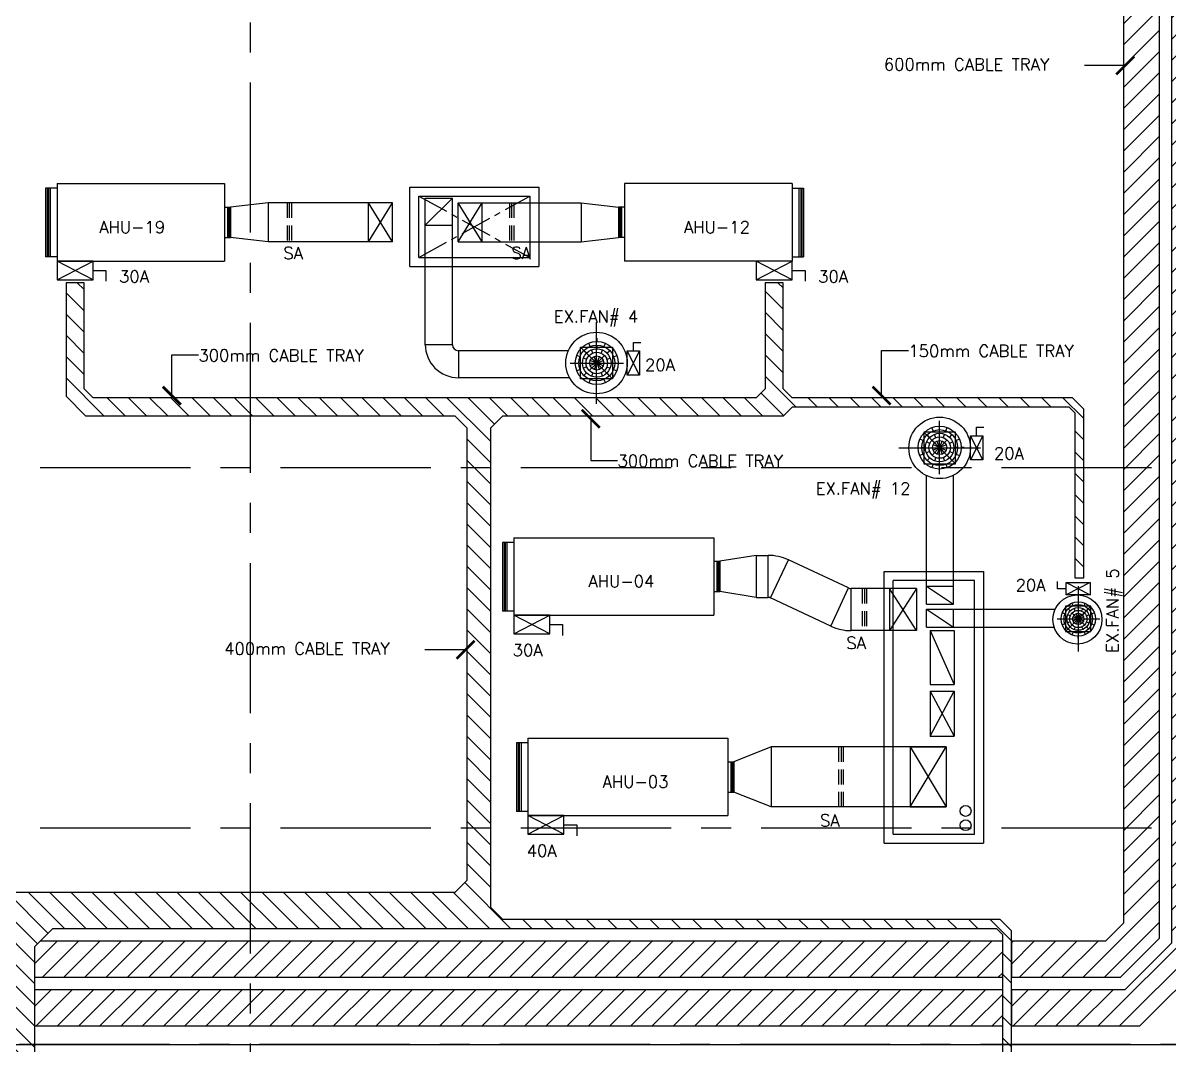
# Model space of a CAD drawing. Extents: x 88800.1 to 88879.5, y 39808.6 to 39887.1.
# Drawn here: x 88839.98 to 88859.06, y 39843.04 to 39860.06 of the extents above; entities that cross this region are included whole.
import ezdxf
from ezdxf.enums import TextEntityAlignment as Align

# ---------------------------------------------------------------- set-up
doc = ezdxf.new("R2010")
doc.units = 0
doc.header["$MEASUREMENT"] = 0
for name, pattern in [('CENTER2', [1.125, 0.75, -0.125, 0.125, -0.125]), ('CENTERX2', [4, 2.5, -0.5, 0.5, -0.5]), ('HIDDEN', [0.375, 0.25, -0.125])]:
    doc.linetypes.add(name, pattern=pattern)
doc.layers.get('0').update_dxf_attribs({"color": 9, "linetype": 'CONTINUOUS'})
for name, color, linetype in [('AX', 9, 'CONTINUOUS'), ('AXES', 11, 'CENTERX2'), ('DOOR-NO', 11, 'CONTINUOUS'), ('DUCT', 11, 'CONTINUOUS'), ('E-HATCH', 11, 'CONTINUOUS'), ('E-SOCKETS', 4, 'CONTINUOUS'), ('E-TRAY', 2, 'CONTINUOUS'), ('EJ', 11, 'CONTINUOUS'), ('EXDUCT', 11, 'CONTINUOUS'), ('RM-NAME', 2, 'CONTINUOUS'), ('ROOF', 9, 'CONTINUOUS'), ('SAD', 11, 'CONTINUOUS'), ('WALL', 9, 'CONTINUOUS')]:
    doc.layers.add(name, color=color, linetype=linetype)
doc.styles.add('ROMANS', font='ROMANS.shx')
doc.dimstyles.new('STANDARD in', dxfattribs={"dimtxt": 0.24, "dimasz": 0.1, "dimexe": 0.07, "dimexo": 0.07, "dimgap": 0.05, "dimtad": 1, "dimdec": 3, "dimzin": 0, "dimdsep": 46, "dimtxsty": 'ROMANS', "dimblk": 'ARCHTICK', "dimcen": 0.05, "dimdle": 0.05, "dimclrd": 4, "dimclre": 4, "dimclrt": 2, "dimadec": 0, "dimazin": 0, "dimtfac": 1, "dimtdec": 3, "dimtmove": 2, "dimatfit": 3, "dimldrblk": 'ARCHTICK', "dimfxl": 0, "dimtolj": 1, "dimtzin": 0, "dimarcsym": 0})

msp = doc.modelspace()

# ---------------------------------------------------------------- hatches: boundary and pattern name
at = {"layer": 'DOOR-NO'}
h = msp.add_hatch(dxfattribs=at)
h.set_pattern_fill('ANSI37', color=11, scale=100, angle=180, style=0)
h.set_pattern_definition([(315, (88848.932949, 40016.157676), (-0.0088388347, -0.0088388348), []), (225, (88848.932949, 40016.157676), (-0.0088388347, 0.0088388348), [])])
h.paths.add_polyline_path([(88843.388, 39856.485), (88843.438, 39856.485), (88843.438, 39856.991), (88843.388, 39856.991)])
h = msp.add_hatch(dxfattribs=at)
h.set_pattern_fill('ANSI37', color=11, scale=100, angle=180, style=0)
h.set_pattern_definition([(225, (88844.401008, 40016.157676), (0.0088388347, -0.0088388348), []), (315, (88844.401008, 40016.157676), (0.0088388347, 0.0088388348), [])])
h.paths.add_polyline_path([(88849.946, 39856.991), (88849.896, 39856.991), (88849.896, 39856.485), (88849.946, 39856.485)])
h = msp.add_hatch(dxfattribs=at)
h.set_pattern_fill('ANSI37', color=11, scale=100, angle=180, style=0)
h.set_pattern_definition([(315, (88857.075656, 40010.263634), (-0.0088388347, -0.0088388348), []), (225, (88857.075656, 40010.263634), (-0.0088388347, 0.0088388348), [])])
h.paths.add_polyline_path([(88851.531, 39850.591), (88851.581, 39850.591), (88851.581, 39851.097), (88851.531, 39851.097)])
h = msp.add_hatch(dxfattribs=at)
h.set_pattern_fill('ANSI37', color=11, scale=100, angle=180, style=0)
h.set_pattern_definition([(315, (88857.31016, 40006.925382), (-0.0088388347, -0.0088388348), []), (225, (88857.31016, 40006.925382), (-0.0088388347, 0.0088388348), [])])
h.paths.add_polyline_path([(88851.765, 39847.253), (88851.815, 39847.253), (88851.815, 39847.759), (88851.765, 39847.759)])
at = {"layer": 'E-HATCH', "linetype": 'Continuous'}
h = msp.add_hatch(dxfattribs=at)
h.set_pattern_fill('ANSI31', color=256, scale=2, style=0)
h.paths.add_polyline_path([(88856.435, 39844.171), (88858.251, 39844.171), (88858.903, 39844.822), (88858.903, 39863.236), (88858.251, 39863.887), (88845.657, 39863.887), (88845.657, 39863.287), (88858.003, 39863.287), (88858.303, 39862.987), (88858.303, 39845.071), (88858.003, 39844.771), (88856.435, 39844.771)])
h = msp.add_hatch(dxfattribs=at)
h.set_pattern_fill('ANSI31', color=256, scale=2, style=0)
h.paths.add_polyline_path([(88856.435, 39843.36), (88858.572, 39843.36), (88859.703, 39844.491), (88859.703, 39847.563), (88860.003, 39847.863), (88868.24, 39847.863), (88868.24, 39848.463), (88860.003, 39848.463), (88859.703, 39848.763), (88859.703, 39862.987), (88860.003, 39863.287), (88864.581, 39863.287), (88864.581, 39863.887), (88859.754, 39863.887), (88859.103, 39863.236), (88859.103, 39844.739), (88858.323, 39843.96), (88856.435, 39843.96)])
h = msp.add_hatch(dxfattribs=at)
h.set_pattern_fill('ANSI31', color=256, scale=2, angle=90, style=0)
h.paths.add_polyline_path([(88856.435, 39844.943), (88856.248, 39845.131), (88847.97, 39845.131), (88847.77, 39845.331), (88847.77, 39853.319), (88847.97, 39853.519), (88852.639, 39853.519), (88852.789, 39853.669), (88857.389, 39853.669), (88857.489, 39853.569), (88857.489, 39850.821), (88857.639, 39850.821), (88857.639, 39853.631), (88857.451, 39853.819), (88852.786, 39853.819), (88852.636, 39853.969), (88852.636, 39855.734), (88852.336, 39855.734), (88852.336, 39853.969), (88852.186, 39853.819), (88841.148, 39853.819), (88840.998, 39853.969), (88840.998, 39855.734), (88840.698, 39855.734), (88840.698, 39853.845), (88841.024, 39853.519), (88847.17, 39853.519), (88847.37, 39853.319), (88847.37, 39845.781), (88847.17, 39845.581), (88821.283, 39845.581), (88821.133, 39845.731), (88821.133, 39859.294), (88820.657, 39859.77), (88818.802, 39859.77), (88818.802, 39859.47), (88820.533, 39859.47), (88820.833, 39859.17), (88820.833, 39852.181), (88820.683, 39852.031), (88820.454, 39852.031), (88820.454, 39851.731), (88820.683, 39851.731), (88820.833, 39851.581), (88820.833, 39845.731), (88820.683, 39845.581), (88809.096, 39845.581), (88809.096, 39844.981), (88839.481, 39844.981), (88839.781, 39844.681), (88839.781, 39824.369), (88840.215, 39823.935), (88847.071, 39823.935), (88847.071, 39824.335), (88846.006, 39824.335), (88845.856, 39824.485), (88845.856, 39825.133), (88845.556, 39825.133), (88845.556, 39824.485), (88845.406, 39824.335), (88843.091, 39824.335), (88842.941, 39824.485), (88842.941, 39825.116), (88842.641, 39825.116), (88842.641, 39824.485), (88842.491, 39824.335), (88840.381, 39824.335), (88840.181, 39824.535), (88840.181, 39830.691), (88840.331, 39830.841), (88842.061, 39830.841), (88842.061, 39831.141), (88840.331, 39831.141), (88840.181, 39831.291), (88840.181, 39844.681), (88840.481, 39844.981), (88856.185, 39844.981), (88856.285, 39844.881), (88856.285, 39838.862), (88856.473, 39838.674), (88859.766, 39838.674), (88859.866, 39838.574), (88859.866, 39834.966), (88859.766, 39834.866), (88856.745, 39834.866), (88856.745, 39834.716), (88859.828, 39834.716), (88860.016, 39834.904), (88860.016, 39838.637), (88859.828, 39838.824), (88856.535, 39838.824), (88856.435, 39838.924)])
h = msp.add_hatch(dxfattribs=at)
h.set_pattern_fill('ANSI31', color=256, scale=2, style=0)
h.paths.add_polyline_path([(88840.27, 39844.771), (88840.181, 39844.681), (88840.181, 39844.171), (88843.77, 39844.171), (88843.77, 39844.771)])
h.paths.add_polyline_path([(88843.77, 39844.771), (88843.77, 39844.171), (88856.285, 39844.171), (88856.285, 39844.771)])
h = msp.add_hatch(dxfattribs=at)
h.set_pattern_fill('ANSI31', color=256, scale=2, style=0)
h.paths.add_polyline_path([(88843.77, 39843.36), (88843.77, 39843.96), (88840.181, 39843.96), (88840.181, 39843.36)])
h.paths.add_polyline_path([(88856.285, 39843.36), (88856.285, 39843.96), (88843.77, 39843.96), (88843.77, 39843.36)])

# ---------------------------------------------------------------- linework, layer by layer
at = {"layer": 'AX', "color": 3, "linetype": 'HIDDEN'}
for p, q in [((88844.38, 39857.063), (88844.38, 39856.413)), ((88844.414, 39857.063), (88844.414, 39856.413)), ((88844.454, 39857.063), (88844.454, 39856.413)), ((88848.078, 39857.063), (88848.078, 39856.413)), ((88848.112, 39857.063), (88848.112, 39856.413)), ((88848.152, 39857.063), (88848.152, 39856.413)), ((88853.949, 39850.642), (88853.949, 39849.942)), ((88853.989, 39850.642), (88853.989, 39849.942)), ((88854.023, 39850.642), (88854.023, 39849.942)), ((88853.559, 39848.006), (88853.559, 39847.006)), ((88853.599, 39848.006), (88853.599, 39847.006)), ((88853.633, 39848.006), (88853.633, 39847.006))]:
    msp.add_line(p, q, dxfattribs=at)
at = {"layer": 'AXES'}
for p, q in [((88843.77, 39808.567), (88843.77, 39886.38)), ((88878.77, 39852.652), (88800.871, 39852.652)), ((88878.77, 39846.652), (88800.871, 39846.652)), ((88878.42, 39843.052), (88801.221, 39843.052))]:
    msp.add_line(p, q, dxfattribs=at)
at = {"layer": 'DOOR-NO', "color": 3}
for p, q in [((88840.359, 39857.305), (88840.359, 39856.162)), ((88840.386, 39857.305), (88840.386, 39856.162)), ((88840.404, 39857.305), (88840.404, 39856.162)), ((88840.436, 39857.305), (88840.436, 39856.162)), ((88852.898, 39857.305), (88852.898, 39856.162)), ((88852.93, 39857.305), (88852.93, 39856.162)), ((88852.948, 39857.305), (88852.948, 39856.162)), ((88852.975, 39857.305), (88852.975, 39856.162)), ((88843.388, 39856.991), (88843.388, 39856.485)), ((88843.438, 39856.991), (88843.438, 39856.485)), ((88849.896, 39856.991), (88849.896, 39856.485)), ((88849.946, 39856.991), (88849.946, 39856.485)), ((88847.962, 39851.411), (88847.962, 39850.268)), ((88847.989, 39851.411), (88847.989, 39850.268)), ((88848.007, 39851.411), (88848.007, 39850.268)), ((88848.038, 39851.411), (88848.038, 39850.268)), ((88851.531, 39851.097), (88851.531, 39850.591)), ((88851.581, 39851.097), (88851.581, 39850.591)), ((88848.196, 39848.073), (88848.196, 39846.93)), ((88848.223, 39848.073), (88848.223, 39846.93)), ((88848.241, 39848.073), (88848.241, 39846.93)), ((88848.273, 39848.073), (88848.273, 39846.93)), ((88851.765, 39847.759), (88851.765, 39847.253)), ((88851.815, 39847.759), (88851.815, 39847.253))]:
    msp.add_line(p, q, dxfattribs=at)
at = {"layer": 'DOOR-NO', "color": 6}
for p, q in [((88840.548, 39857.383), (88840.548, 39856.093)), ((88852.786, 39857.383), (88852.786, 39856.093))]:
    msp.add_line(p, q, dxfattribs=at)
at = {"layer": 'DOOR-NO', "color": 11}
for p, q in [((88840.548, 39857.383), (88840.548, 39856.093)), ((88840.548, 39857.383), (88843.338, 39857.383)), ((88843.338, 39857.383), (88843.338, 39856.093)), ((88849.996, 39857.383), (88849.996, 39856.093)), ((88852.786, 39857.383), (88849.996, 39857.383)), ((88852.786, 39857.383), (88852.786, 39856.093)), ((88840.548, 39856.093), (88843.338, 39856.093)), ((88852.786, 39856.093), (88849.996, 39856.093)), ((88848.151, 39851.489), (88851.481, 39851.489)), ((88848.151, 39851.489), (88848.151, 39850.199)), ((88851.481, 39851.489), (88851.481, 39850.199)), ((88848.151, 39850.199), (88851.481, 39850.199)), ((88848.385, 39848.151), (88851.715, 39848.151)), ((88848.385, 39848.151), (88848.385, 39846.861)), ((88851.715, 39848.151), (88851.715, 39846.861)), ((88851.715, 39847.253), (88851.815, 39847.253)), ((88848.385, 39846.861), (88851.715, 39846.861))]:
    msp.add_line(p, q, dxfattribs=at)
at = {"layer": 'DOOR-NO', "color": 10}
for centre in [(88855.673, 39846.939), (88855.673, 39846.702)]:
    msp.add_ellipse(centre, major_axis=(0.0641, 0.0641), ratio=1, start_param=5.497787, end_param=11.780972, dxfattribs=at)
at = {"layer": 'DUCT'}
for p, q in [((88840.548, 39857.305), (88840.359, 39857.305)), ((88852.786, 39857.305), (88852.975, 39857.305)), ((88843.338, 39856.991), (88843.438, 39856.991)), ((88844.062, 39857.063), (88843.438, 39856.991)), ((88844.91, 39857.063), (88844.062, 39857.063)), ((88844.062, 39857.063), (88844.062, 39856.413)), ((88846.107, 39857.063), (88844.91, 39857.063)), ((88847.227, 39857.063), (88848.424, 39857.063)), ((88848.424, 39857.063), (88849.272, 39857.063)), ((88849.272, 39857.063), (88849.272, 39856.413)), ((88849.272, 39857.063), (88849.896, 39856.991)), ((88849.996, 39856.991), (88849.896, 39856.991)), ((88843.338, 39856.485), (88843.438, 39856.485)), ((88844.062, 39856.413), (88843.438, 39856.485)), ((88844.91, 39856.413), (88844.062, 39856.413)), ((88846.107, 39856.413), (88844.847, 39856.413)), ((88847.227, 39856.413), (88848.487, 39856.413)), ((88848.424, 39856.413), (88849.272, 39856.413)), ((88849.272, 39856.413), (88849.896, 39856.485)), ((88849.996, 39856.485), (88849.896, 39856.485)), ((88840.548, 39856.162), (88840.359, 39856.162)), ((88852.786, 39856.162), (88852.975, 39856.162)), ((88847.129, 39854.702), (88846.679, 39854.702)), ((88847.229, 39854.602), (88847.229, 39854.152)), ((88848.151, 39851.411), (88847.962, 39851.411)), ((88852.187, 39851.194), (88851.581, 39851.097)), ((88852.187, 39851.194), (88852.385, 39851.194)), ((88852.187, 39851.194), (88852.187, 39850.494)), ((88852.385, 39850.494), (88852.385, 39851.194)), ((88851.481, 39851.097), (88851.581, 39851.097)), ((88852.427, 39850.485), (88852.723, 39851.119)), ((88853.726, 39850.652), (88852.723, 39851.119)), ((88853.43, 39850.017), (88853.726, 39850.652)), ((88854.857, 39850.642), (88853.768, 39850.642)), ((88853.768, 39849.942), (88853.768, 39850.642)), ((88851.481, 39850.591), (88851.581, 39850.591)), ((88852.187, 39850.494), (88851.581, 39850.591)), ((88852.187, 39850.494), (88852.385, 39850.494)), ((88853.43, 39850.017), (88852.427, 39850.485)), ((88848.151, 39850.268), (88847.962, 39850.268)), ((88854.857, 39849.942), (88853.768, 39849.942)), ((88855.085, 39849.943), (88855.085, 39849.043)), ((88855.085, 39849.943), (88855.485, 39849.943)), ((88855.485, 39849.943), (88855.485, 39849.043)), ((88855.085, 39849.043), (88855.485, 39849.043)), ((88855.085, 39848.932), (88855.485, 39848.932)), ((88855.085, 39848.932), (88855.085, 39848.182)), ((88855.485, 39848.932), (88855.485, 39848.182)), ((88855.085, 39848.182), (88855.485, 39848.182)), ((88848.385, 39848.073), (88848.196, 39848.073)), ((88852.439, 39848.006), (88851.815, 39847.759)), ((88852.439, 39848.006), (88852.439, 39847.006)), ((88854.752, 39848.006), (88855.352, 39848.006)), ((88854.752, 39848.006), (88854.752, 39847.006)), ((88854.752, 39847.006), (88855.352, 39848.006)), ((88854.752, 39848.006), (88855.352, 39847.006)), ((88855.352, 39848.006), (88855.352, 39847.006)), ((88851.715, 39847.759), (88851.815, 39847.759)), ((88852.439, 39847.006), (88851.815, 39847.253)), ((88854.752, 39847.006), (88855.352, 39847.006)), ((88848.385, 39846.93), (88848.196, 39846.93))]:
    msp.add_line(p, q, dxfattribs=at)
at = {"layer": 'DUCT', "linetype": 'ByBlock'}
for p, q in [((88846.132, 39857.063), (88844.062, 39857.063)), ((88845.732, 39856.413), (88845.732, 39857.063)), ((88846.132, 39856.413), (88846.132, 39857.063)), ((88847.227, 39856.413), (88847.227, 39857.063)), ((88847.627, 39856.413), (88847.627, 39857.063)), ((88846.132, 39856.413), (88844.062, 39856.413))]:
    msp.add_line(p, q, dxfattribs=at)
at = {"layer": 'DUCT', "color": 2}
for p, q in [((88845.732, 39856.413), (88846.132, 39857.063)), ((88855.085, 39849.943), (88855.485, 39849.043)), ((88855.085, 39848.932), (88855.485, 39848.182)), ((88855.085, 39848.182), (88855.485, 39848.932))]:
    msp.add_line(p, q, dxfattribs=at)
at = {"layer": 'DUCT', "color": 2, "linetype": 'ByBlock'}
for p, q in [((88846.132, 39856.413), (88845.732, 39857.063)), ((88847.627, 39856.413), (88847.227, 39857.063)), ((88847.227, 39856.413), (88847.627, 39857.063))]:
    msp.add_line(p, q, dxfattribs=at)
at = {"layer": 'DUCT', "color": 11}
for p, q in [((88849.529, 39853.715), (88849.529, 39855.076)), ((88849.534, 39854.808), (88849.534, 39854.751)), ((88849.265, 39854.661), (88849.793, 39854.661)), ((88849.265, 39854.133), (88849.265, 39854.661)), ((88849.793, 39854.133), (88849.265, 39854.661)), ((88849.425, 39854.671), (88849.402, 39854.727)), ((88849.469, 39854.559), (88849.447, 39854.615)), ((88849.534, 39854.691), (88849.534, 39854.631)), ((88849.604, 39854.557), (88849.628, 39854.612)), ((88849.652, 39854.667), (88849.676, 39854.722)), ((88849.793, 39854.661), (88849.793, 39854.133)), ((88849.256, 39854.501), (88849.2, 39854.522)), ((88849.368, 39854.458), (88849.312, 39854.479)), ((88849.363, 39854.56), (88849.32, 39854.601)), ((88849.534, 39854.395), (88849.406, 39854.518)), ((88849.534, 39854.395), (88849.424, 39854.437)), ((88849.534, 39854.395), (88849.491, 39854.503)), ((88849.532, 39854.395), (88849.659, 39854.518)), ((88849.532, 39854.395), (88849.642, 39854.437)), ((88849.534, 39854.395), (88849.58, 39854.502)), ((88849.698, 39854.458), (88849.754, 39854.479)), ((88849.703, 39854.56), (88849.746, 39854.601)), ((88849.81, 39854.501), (88849.866, 39854.522)), ((88849.092, 39854.397), (88849.979, 39854.397)), ((88849.256, 39854.29), (88849.2, 39854.269)), ((88849.368, 39854.333), (88849.312, 39854.311)), ((88849.363, 39854.231), (88849.32, 39854.19)), ((88849.534, 39854.395), (88849.406, 39854.273)), ((88849.534, 39854.395), (88849.424, 39854.354)), ((88849.469, 39854.232), (88849.447, 39854.176)), ((88849.534, 39854.395), (88849.491, 39854.287)), ((88849.532, 39854.395), (88849.659, 39854.273)), ((88849.532, 39854.395), (88849.642, 39854.354)), ((88849.534, 39854.395), (88849.58, 39854.289)), ((88849.604, 39854.234), (88849.628, 39854.179)), ((88849.698, 39854.333), (88849.754, 39854.311)), ((88849.703, 39854.231), (88849.746, 39854.19)), ((88849.81, 39854.29), (88849.866, 39854.269)), ((88849.793, 39854.133), (88849.265, 39854.133)), ((88849.425, 39854.12), (88849.402, 39854.064)), ((88849.534, 39854.099), (88849.534, 39854.159)), ((88849.652, 39854.124), (88849.676, 39854.069)), ((88855.134, 39853.265), (88855.112, 39853.321)), ((88855.241, 39852.547), (88855.241, 39853.434)), ((88855.344, 39853.265), (88855.366, 39853.321)), ((88854.968, 39853.107), (88854.913, 39853.131)), ((88855.505, 39853.248), (88854.977, 39853.248)), ((88854.977, 39853.248), (88854.977, 39852.72)), ((88854.977, 39853.248), (88855.505, 39852.72)), ((88855.078, 39853.059), (88855.023, 39853.083)), ((88855.075, 39853.158), (88855.033, 39853.201)), ((88855.239, 39852.987), (88855.117, 39853.115)), ((88855.176, 39853.153), (88855.155, 39853.209)), ((88855.239, 39852.987), (88855.198, 39853.097)), ((88855.239, 39852.987), (88855.362, 39853.115)), ((88855.239, 39852.987), (88855.281, 39853.097)), ((88855.302, 39853.153), (88855.323, 39853.209)), ((88855.401, 39853.059), (88855.456, 39853.083)), ((88855.403, 39853.158), (88855.445, 39853.201)), ((88855.505, 39852.72), (88855.505, 39853.248)), ((88855.511, 39853.107), (88855.566, 39853.131)), ((88854.559, 39852.984), (88855.92, 39852.984)), ((88854.943, 39852.989), (88855.003, 39852.989)), ((88855.075, 39852.924), (88855.019, 39852.902)), ((88855.239, 39852.989), (88855.117, 39852.862)), ((88855.239, 39852.989), (88855.131, 39852.946)), ((88855.239, 39852.989), (88855.133, 39853.035)), ((88855.239, 39852.989), (88855.198, 39852.879)), ((88855.239, 39852.989), (88855.346, 39853.035)), ((88855.239, 39852.989), (88855.347, 39852.946)), ((88855.239, 39852.989), (88855.362, 39852.862)), ((88855.239, 39852.989), (88855.281, 39852.879)), ((88855.403, 39852.924), (88855.459, 39852.902)), ((88855.535, 39852.989), (88855.475, 39852.989)), ((88855.651, 39852.989), (88855.595, 39852.989)), ((88854.964, 39852.88), (88854.908, 39852.858)), ((88854.977, 39852.72), (88855.505, 39852.72)), ((88855.075, 39852.818), (88855.033, 39852.775)), ((88855.134, 39852.711), (88855.112, 39852.655)), ((88855.176, 39852.823), (88855.155, 39852.767)), ((88855.302, 39852.823), (88855.323, 39852.767)), ((88855.344, 39852.711), (88855.366, 39852.655)), ((88855.403, 39852.818), (88855.445, 39852.775)), ((88855.514, 39852.88), (88855.57, 39852.858)), ((88857.546, 39850.682), (88857.546, 39849.593)), ((88857.327, 39850.222), (88857.282, 39850.239)), ((88857.757, 39850.347), (88857.334, 39849.925)), ((88857.757, 39850.347), (88857.334, 39850.347)), ((88857.334, 39850.347), (88857.334, 39849.925)), ((88857.413, 39850.269), (88857.378, 39850.302)), ((88857.462, 39850.358), (88857.444, 39850.402)), ((88857.549, 39850.137), (88857.447, 39850.235)), ((88857.497, 39850.268), (88857.479, 39850.313)), ((88857.549, 39850.137), (88857.515, 39850.224)), ((88857.548, 39850.137), (88857.65, 39850.235)), ((88857.549, 39850.374), (88857.549, 39850.326)), ((88857.549, 39850.137), (88857.586, 39850.223)), ((88857.605, 39850.267), (88857.625, 39850.311)), ((88857.644, 39850.354), (88857.663, 39850.398)), ((88857.684, 39850.269), (88857.719, 39850.302)), ((88857.757, 39849.925), (88857.757, 39850.347)), ((88857.77, 39850.222), (88857.815, 39850.239)), ((88857.196, 39850.136), (88857.905, 39850.136)), ((88857.327, 39850.053), (88857.282, 39850.036)), ((88857.417, 39850.188), (88857.372, 39850.205)), ((88857.417, 39850.087), (88857.372, 39850.07)), ((88857.549, 39850.137), (88857.447, 39850.039)), ((88857.549, 39850.137), (88857.461, 39850.171)), ((88857.549, 39850.137), (88857.461, 39850.104)), ((88857.549, 39850.137), (88857.515, 39850.051)), ((88857.548, 39850.137), (88857.636, 39850.171)), ((88857.548, 39850.137), (88857.636, 39850.104)), ((88857.548, 39850.137), (88857.65, 39850.039)), ((88857.549, 39850.137), (88857.586, 39850.052)), ((88857.68, 39850.188), (88857.725, 39850.205)), ((88857.68, 39850.087), (88857.725, 39850.07)), ((88857.77, 39850.053), (88857.815, 39850.036)), ((88857.334, 39849.925), (88857.757, 39849.925)), ((88857.413, 39850.006), (88857.378, 39849.973)), ((88857.462, 39849.917), (88857.444, 39849.872)), ((88857.497, 39850.006), (88857.479, 39849.962)), ((88857.549, 39849.9), (88857.549, 39849.948)), ((88857.549, 39849.808), (88857.549, 39849.852)), ((88857.605, 39850.008), (88857.625, 39849.964)), ((88857.644, 39849.92), (88857.663, 39849.876)), ((88857.684, 39850.006), (88857.719, 39849.973))]:
    msp.add_line(p, q, dxfattribs=at)
at = {"layer": 'DUCT'}
for centre, major_axis, start_param, end_param in [((88849.529, 39854.397), (-0.362, 0.362), 3.926991, 10.210176), ((88855.241, 39852.984), (-0.362, 0.362), 3.926991, 10.210176), ((88852.385, 39850.394), (-0.566, 0.566), -1.221627, -0.785398), ((88853.768, 39850.742), (0.0707, 0.0707), 3.490762, 3.926991), ((88852.385, 39850.394), (0.0707, 0.0707), 0.34917, 0.785398), ((88857.534, 39850.127), (0.289, 0.289), 5.497787, 11.780972), ((88853.768, 39850.742), (-0.566, 0.566), 1.919966, 2.356194)]:
    msp.add_ellipse(centre, major_axis=major_axis, ratio=1, start_param=start_param, end_param=end_param, dxfattribs=at)
at = {"layer": 'DUCT', "color": 11}
for centre, major_axis, start_param, end_param in [((88849.534, 39854.397), (-0.253, 0.253), 3.926991, 10.210176), ((88849.534, 39854.397), (-0.211, 0.211), 3.926991, 10.210176), ((88849.534, 39854.397), (-0.168, 0.168), 3.926991, 10.210176), ((88849.534, 39854.397), (0.126, 0.126), 5.497787, 11.780972), ((88849.534, 39854.397), (-0.0832, 0.0832), 3.926991, 10.210176), ((88855.241, 39852.989), (0.253, 0.253), 5.497787, 11.780972), ((88855.241, 39852.989), (-0.211, 0.211), 3.926991, 10.210176), ((88855.241, 39852.989), (-0.168, 0.168), 3.926991, 10.210176), ((88855.241, 39852.989), (0.126, 0.126), 5.497787, 11.780972), ((88855.241, 39852.989), (-0.0832, 0.0832), 3.926991, 10.210176), ((88857.549, 39850.136), (0.202, 0.202), 5.497787, 11.780972), ((88857.549, 39850.136), (0.168, 0.168), 5.497787, 11.780972), ((88857.549, 39850.136), (-0.134, 0.134), 3.926991, 10.210176), ((88857.549, 39850.136), (-0.101, 0.101), 3.926991, 10.210176), ((88857.549, 39850.136), (0.0666, 0.0666), 5.497787, 11.780972)]:
    msp.add_ellipse(centre, major_axis=major_axis, ratio=1, start_param=start_param, end_param=end_param, dxfattribs=at)
at = {"layer": 'E-SOCKETS'}
for p, q in [((88841.148, 39855.939), (88841.362, 39855.939)), ((88841.362, 39855.939), (88841.362, 39855.757)), ((88852.786, 39855.939), (88853, 39855.939)), ((88853, 39855.939), (88853, 39855.757)), ((88850.144, 39854.74), (88850.265, 39854.74)), ((88850.144, 39854.597), (88850.144, 39854.74)), ((88855.855, 39853.327), (88855.976, 39853.327)), ((88855.855, 39853.184), (88855.855, 39853.327)), ((88857.203, 39850.639), (88857.203, 39850.759)), ((88857.346, 39850.639), (88857.203, 39850.639)), ((88848.751, 39850.044), (88848.965, 39850.044)), ((88848.965, 39850.044), (88848.965, 39849.863)), ((88848.985, 39846.706), (88849.199, 39846.706)), ((88849.199, 39846.706), (88849.199, 39846.525))]:
    msp.add_line(p, q, dxfattribs=at)
for points in [[(88840.548, 39856.093), (88840.548, 39855.784), (88841.148, 39855.784), (88841.148, 39855.784)], [(88840.548, 39856.093), (88840.548, 39855.784), (88841.148, 39855.784), (88841.148, 39856.093)], [(88840.548, 39856.093), (88840.548, 39855.784), (88841.148, 39856.093), (88841.148, 39856.093)], [(88852.186, 39856.093), (88852.186, 39855.784), (88852.786, 39856.093), (88852.786, 39856.093)], [(88852.186, 39856.093), (88852.186, 39855.784), (88852.786, 39855.784), (88852.786, 39856.093)], [(88852.186, 39856.093), (88852.186, 39855.784), (88852.786, 39855.784), (88852.786, 39855.784)], [(88850.041, 39854.597), (88850.247, 39854.597), (88850.041, 39854.197), (88850.041, 39854.197)], [(88850.041, 39854.597), (88850.247, 39854.597), (88850.247, 39854.197), (88850.041, 39854.197)], [(88850.041, 39854.597), (88850.247, 39854.597), (88850.247, 39854.197), (88850.247, 39854.197)], [(88855.752, 39853.184), (88855.958, 39853.184), (88855.752, 39852.784), (88855.752, 39852.784)], [(88855.752, 39853.184), (88855.958, 39853.184), (88855.958, 39852.784), (88855.752, 39852.784)], [(88855.752, 39853.184), (88855.958, 39853.184), (88855.958, 39852.784), (88855.958, 39852.784)], [(88857.346, 39850.536), (88857.346, 39850.742), (88857.746, 39850.742), (88857.746, 39850.742)], [(88857.346, 39850.536), (88857.346, 39850.742), (88857.746, 39850.742), (88857.746, 39850.536)], [(88857.346, 39850.536), (88857.346, 39850.742), (88857.746, 39850.536), (88857.746, 39850.536)], [(88848.151, 39850.199), (88848.151, 39849.89), (88848.751, 39850.199), (88848.751, 39850.199)], [(88848.151, 39850.199), (88848.151, 39849.89), (88848.751, 39849.89), (88848.751, 39850.199)], [(88848.151, 39850.199), (88848.151, 39849.89), (88848.751, 39849.89), (88848.751, 39849.89)], [(88848.385, 39846.861), (88848.385, 39846.552), (88848.985, 39846.552), (88848.985, 39846.552)], [(88848.385, 39846.861), (88848.385, 39846.552), (88848.985, 39846.552), (88848.985, 39846.861)], [(88848.385, 39846.861), (88848.385, 39846.552), (88848.985, 39846.861), (88848.985, 39846.861)]]:
    msp.add_lwpolyline(points, close=True, dxfattribs=at)
at = {"layer": 'E-TRAY', "color": 4}
for p, q in [((88842.458, 39854.531), (88842.905, 39854.531)), ((88850.069, 39854.597), (88850.219, 39854.597)), ((88854.275, 39854.604), (88854.722, 39854.604)), ((88855.78, 39853.184), (88855.93, 39853.184)), ((88849.434, 39852.774), (88849.881, 39852.774)), ((88857.346, 39850.564), (88857.346, 39850.714))]:
    msp.add_line(p, q, dxfattribs=at)
for points in [[(88856.435, 39844.171), (88858.251, 39844.171), (88858.903, 39844.822), (88858.903, 39863.236), (88858.251, 39863.887), (88845.657, 39863.887), (88845.657, 39863.287), (88858.003, 39863.287), (88858.303, 39862.987), (88858.303, 39845.071), (88858.003, 39844.771), (88856.435, 39844.771)], [(88856.435, 39843.36), (88858.572, 39843.36), (88859.703, 39844.491), (88859.703, 39847.563), (88860.003, 39847.863), (88868.24, 39847.863), (88868.24, 39848.463), (88860.003, 39848.463), (88859.703, 39848.763), (88859.703, 39862.987), (88860.003, 39863.287), (88864.581, 39863.287), (88864.581, 39863.887), (88859.754, 39863.887), (88859.103, 39863.236), (88859.103, 39844.739), (88858.323, 39843.96), (88856.435, 39843.96)]]:
    msp.add_lwpolyline(points, close=True, dxfattribs=at)
for points in [[(88856.435, 39844.943), (88856.248, 39845.131), (88847.97, 39845.131), (88847.77, 39845.331), (88847.77, 39853.319), (88847.97, 39853.519), (88852.639, 39853.519), (88852.789, 39853.669), (88857.389, 39853.669), (88857.489, 39853.569), (88857.489, 39850.821), (88857.639, 39850.821), (88857.639, 39853.631), (88857.451, 39853.819), (88852.786, 39853.819), (88852.636, 39853.969), (88852.636, 39855.734), (88852.336, 39855.734), (88852.336, 39853.969), (88852.186, 39853.819), (88841.148, 39853.819), (88840.998, 39853.969), (88840.998, 39855.734), (88840.698, 39855.734), (88840.698, 39853.845), (88841.024, 39853.519), (88847.17, 39853.519), (88847.37, 39853.319), (88847.37, 39845.781), (88847.17, 39845.581), (88821.283, 39845.581)], [(88840.181, 39831.291), (88840.181, 39844.681), (88840.481, 39844.981), (88856.185, 39844.981), (88856.285, 39844.881), (88856.285, 39838.862)], [(88856.435, 39838.924), (88856.435, 39844.943)], [(88856.285, 39844.771), (88840.27, 39844.771)], [(88840.181, 39844.171), (88856.285, 39844.171)], [(88856.285, 39843.96), (88840.181, 39843.96)], [(88840.181, 39843.36), (88856.285, 39843.36)]]:
    msp.add_lwpolyline(points, dxfattribs=at)
at = {"layer": 'EJ'}
msp.add_line((88828.692, 39843.052), (88869.096, 39843.052), dxfattribs=at)
at = {"layer": 'EXDUCT'}
for p, q in [((88846.679, 39857.143), (88847.129, 39857.143)), ((88846.679, 39856.693), (88847.129, 39857.143)), ((88846.679, 39854.702), (88846.679, 39857.143)), ((88847.129, 39854.702), (88847.129, 39857.143)), ((88846.679, 39856.693), (88847.129, 39856.693)), ((88849.061, 39854.602), (88847.229, 39854.602)), ((88849.081, 39854.152), (88847.229, 39854.152))]:
    msp.add_line(p, q, dxfattribs=at)
at = {"layer": 'EXDUCT', "linetype": 'ByBlock'}
for p, q in [((88855.02, 39850.38), (88855.02, 39852.523)), ((88855.47, 39850.38), (88855.47, 39852.53)), ((88855.02, 39850.68), (88855.47, 39850.68)), ((88855.02, 39850.68), (88855.47, 39850.38)), ((88855.02, 39850.38), (88855.47, 39850.38)), ((88855.02, 39850.3), (88855.47, 39850)), ((88855.02, 39850.3), (88857.163, 39850.3)), ((88855.02, 39850), (88855.02, 39850.3)), ((88855.47, 39850), (88855.47, 39850.3)), ((88855.02, 39850), (88857.145, 39850))]:
    msp.add_line(p, q, dxfattribs=at)
at = {"layer": 'EXDUCT'}
for major_axis, start_param, end_param in [((0.389, 0.389), 2.356194, 3.926991), ((-0.0707, 0.0707), 0.785398, 2.356194)]:
    msp.add_ellipse((88847.229, 39854.702), major_axis=major_axis, ratio=1, start_param=start_param, end_param=end_param, dxfattribs=at)
at = {"layer": 'ROOF'}
msp.add_line((88836.446, 39843.052), (88869.096, 39843.052), dxfattribs=at)
at = {"layer": 'SAD'}
for p, q in [((88854.407, 39850.642), (88854.407, 39849.942)), ((88854.857, 39850.642), (88854.857, 39849.942)), ((88855.352, 39848.006), (88852.439, 39848.006)), ((88855.352, 39847.006), (88852.439, 39847.006))]:
    msp.add_line(p, q, dxfattribs=at)
at = {"layer": 'SAD', "color": 2}
for p, q in [((88854.857, 39849.942), (88854.407, 39850.642)), ((88854.857, 39850.642), (88854.407, 39849.942))]:
    msp.add_line(p, q, dxfattribs=at)
at = {"layer": 'WALL'}
for p, q in [((88846.42, 39856.002), (88846.42, 39857.327)), ((88846.42, 39857.327), (88848.57, 39857.327)), ((88848.57, 39857.327), (88848.57, 39856.002)), ((88846.57, 39856.152), (88846.57, 39857.177)), ((88846.57, 39857.177), (88848.42, 39857.177)), ((88848.42, 39857.177), (88848.42, 39856.152)), ((88848.42, 39857.152), (88848.42, 39856.152)), ((88846.57, 39856.152), (88848.42, 39856.152)), ((88846.42, 39856.002), (88848.57, 39856.002)), ((88854.32, 39846.402), (88854.32, 39850.927)), ((88854.32, 39850.927), (88855.969, 39850.927)), ((88855.969, 39850.927), (88855.969, 39846.402)), ((88854.47, 39846.552), (88854.47, 39850.777)), ((88855.819, 39850.777), (88854.47, 39850.777)), ((88855.819, 39846.552), (88855.819, 39850.777)), ((88854.32, 39846.402), (88855.969, 39846.402)), ((88854.47, 39846.552), (88855.819, 39846.552))]:
    msp.add_line(p, q, dxfattribs=at)
at = {"layer": 'WALL', "color": 97, "linetype": 'CENTER2', "ltscale": 0.7}
for p, q in [((88846.57, 39857.177), (88848.42, 39856.152)), ((88846.57, 39856.152), (88848.42, 39857.177))]:
    msp.add_line(p, q, dxfattribs=at)

# ---------------------------------------------------------------- texts
at = {"layer": 'E-TRAY', "color": 4, "style": 'ROMANS'}
for s, p in [('600mm CABLE TRAY', (88854.313, 39859.268)), ('30A', (88841.582, 39855.737)), ('30A', (88853.219, 39855.737)), ('300mm CABLE TRAY', (88842.903, 39854.424)), ('150mm CABLE TRAY', (88854.721, 39854.497)), ('20A', (88850.336, 39854.265)), ('20A', (88856.145, 39852.793)), ('300mm CABLE TRAY', (88849.88, 39852.667)), ('20A', (88856.506, 39850.599)), ('400mm CABLE TRAY', (88843.332, 39849.542)), ('30A', (88848.133, 39849.516)), ('40A', (88848.368, 39846.178))]:
    msp.add_text(s, height=0.2, dxfattribs=at).set_placement(p)
at = {"layer": 'RM-NAME', "style": 'ROMANS', "width": 1}
for s, p in [('AHU-19', (88841.8, 39856.659)), ('AHU-12', (88851.534, 39856.659)), ('SA', (88844.478, 39856.228)), ('SA', (88848.273, 39856.228)), ('EX.FAN# 4', (88849.521, 39855.158)), ('EX.FAN# 12', (88853.966, 39852.294)), ('AHU-04', (88849.943, 39850.765)), ('SA', (88853.851, 39849.737)), ('AHU-03', (88850.178, 39847.427)), ('SA', (88853.413, 39846.782))]:
    msp.add_text(s, height=0.2, dxfattribs=at).set_placement(p, align=Align.MIDDLE)
msp.add_text('EX.FAN# 5', height=0.2, rotation=90, dxfattribs=at).set_placement((88858.134, 39850.275), align=Align.MIDDLE)

# ---------------------------------------------------------------- leaders
at = {"linetype": 'Continuous'}
for points in [[(88858.33, 39859.35), (88857.653, 39859.35)], [(88847.349, 39849.623), (88846.672, 39849.623)]]:
    msp.add_leader(points, dimstyle='STANDARD in', override={"dimasz": 0.3, "dimgap": 0.05, "dimtad": 0}, dxfattribs=at)
at = {"layer": 'E-TRAY', "color": 4}
for points in [[(88842.458, 39853.854), (88842.458, 39854.531)], [(88854.275, 39853.853), (88854.275, 39854.604)], [(88849.434, 39853.469), (88849.434, 39852.774)]]:
    msp.add_leader(points, dimstyle='STANDARD in', override={"dimasz": 0.3, "dimgap": 0.05, "dimtad": 0}, dxfattribs=at)

doc.saveas('drawing.dxf')
